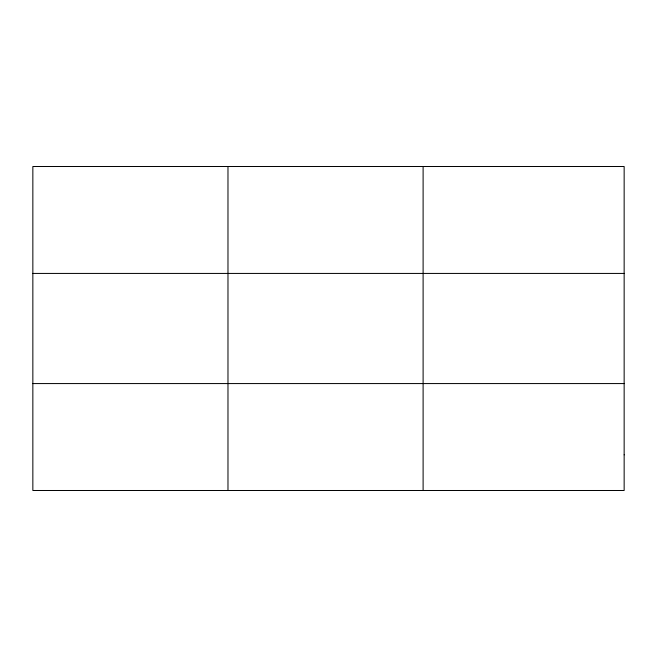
<?xml version="1.0" encoding="UTF-8"?>
<svg xmlns="http://www.w3.org/2000/svg" width="657" height="657" viewBox="0 0 657 657"><rect width="100%" height="100%" fill="white"/><g stroke="black" fill="none" stroke-linecap="round" stroke-linejoin="round"><path stroke-width="0.99" d="M227.979 166.508L227.979 490.492M423.108 166.508L423.108 490.492M32.85 273.427L624.15 273.427M32.85 383.573L624.15 383.573M624.15 454.849L624.15 490.492L32.85 490.492L32.85 166.508L624.15 166.508L624.15 454.849"/></g></svg>
